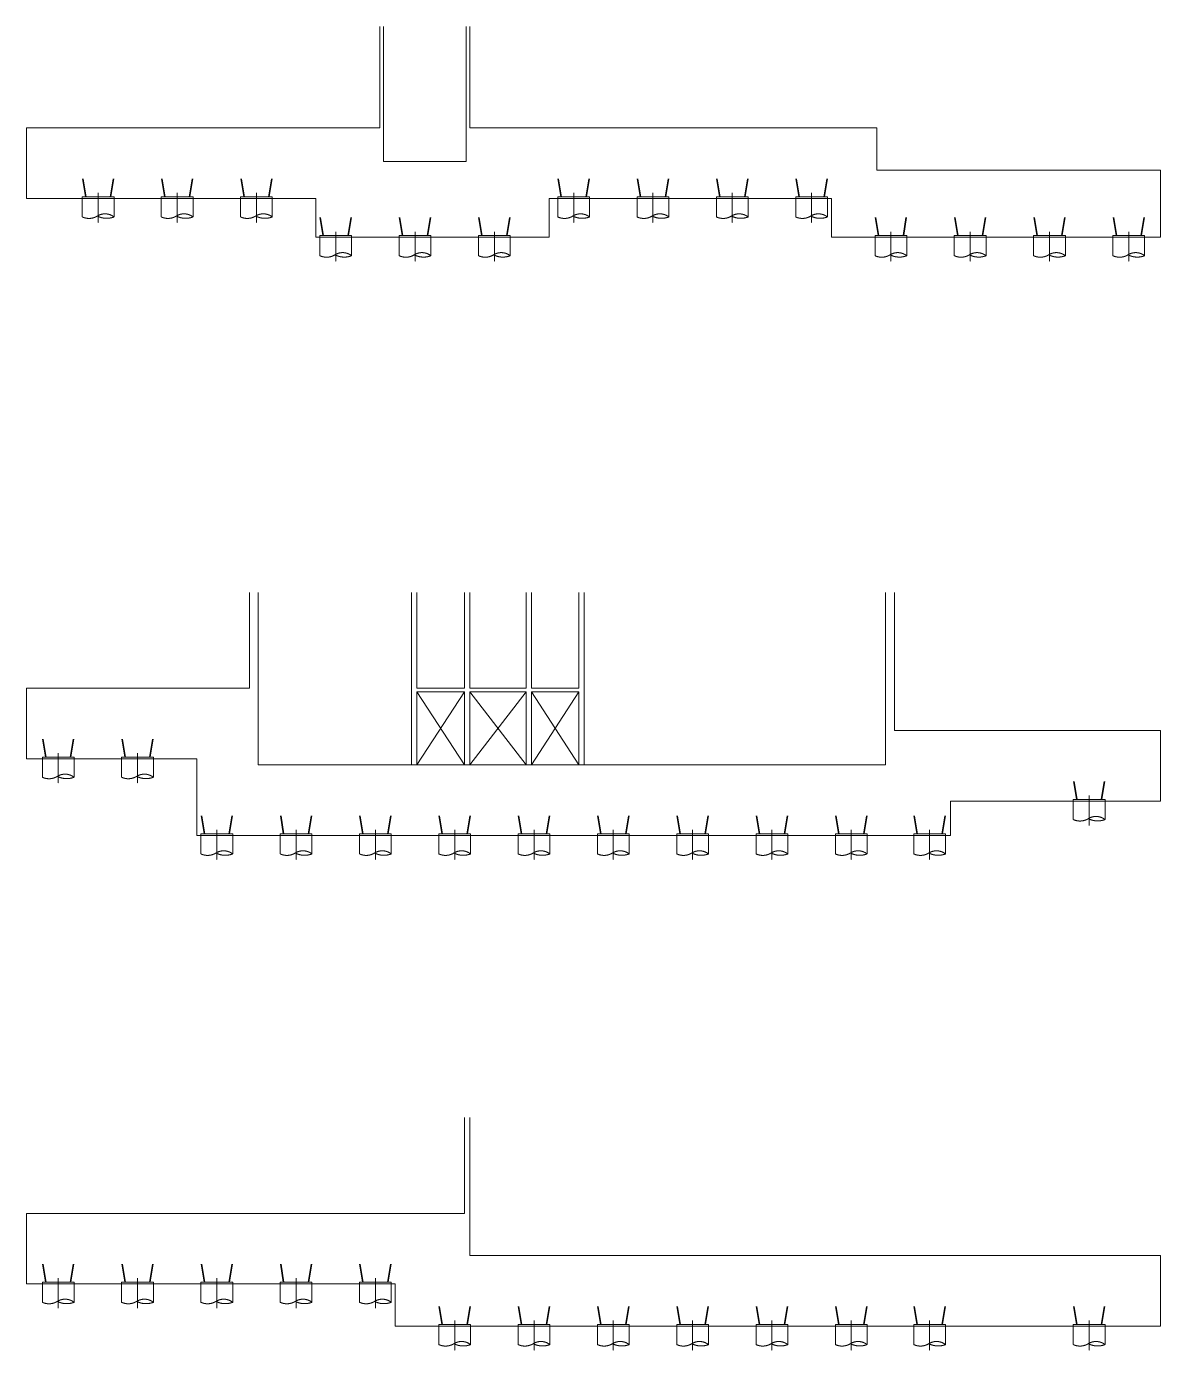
# Model space of a CAD drawing. Header units: millimetres. Extents: x -259680 to 389590, y -106473 to 139263.
# Drawn here: x 131100 to 195450, y -106473 to -31350 of the extents above; entities that cross this region are included whole.
import ezdxf

# ---------------------------------------------------------------- set-up
doc = ezdxf.new("R2010")
doc.units = ezdxf.units.MM
doc.linetypes.add('CENTER2', pattern=[1.125, 0.75, -0.125, 0.125, -0.125])
doc.linetypes.add('HIDDEN', pattern=[9.525, 6.35, -3.175])
doc.layers.get('0').update_dxf_attribs({"lineweight": 20})
for name, color, linetype, lineweight in [('KC-TRUC', 5, 'CENTER2', 18), ('NDC_S_DIM', 1, 'Continuous', 15), ('NDC_S_HATCH MATERIAL', 8, 'Continuous', 13), ('NDC_S_REBAR', 4, 'Continuous', 35), ('NDC_S_THIN LINE', 8, 'Continuous', 9)]:
    doc.layers.add(name, color=color, linetype=linetype, lineweight=lineweight)

# ---------------------------------------------------------------- blocks, each defined once
blk = doc.blocks.new('*U211')
at = {"layer": 'KC-TRUC', "ltscale": 30}
blk.add_line((0, 311), (0, -1385), dxfattribs=at)
at = {"layer": 'NDC_S_HATCH MATERIAL', "color": 2, "linetype": 'HIDDEN', "ltscale": 500}
blk.add_lwpolyline([(900, -1049), (900, 98), (-900, 98), (-900, -1049)], dxfattribs=at)
for centre, major_axis, start_param, end_param in [((-521, -233), (-636, 636), 1.921341, 2.912184), ((390, -1697), (-583, 583), -1.452433, -0.227584), ((484, 22), (812, 812), 3.446929, 4.297833)]:
    blk.add_ellipse(centre, major_axis=major_axis, ratio=1, start_param=start_param, end_param=end_param, dxfattribs=at)
at = {"layer": 'NDC_S_REBAR', "linetype": 'HIDDEN', "ltscale": 200}
for p, q in [((-876, 1115), (-707, 100)), ((707, 100), (876, 1115))]:
    blk.add_line(p, q, dxfattribs=at)

msp = doc.modelspace()

# ---------------------------------------------------------------- linework, layer by layer
at = {"layer": 'NDC_S_DIM', "ltscale": 100}
for p, q in [((151150, -37110), (151150, -31350)), ((151350, -39010), (151350, -31350)), ((156050, -39010), (156050, -31350)), ((156250, -37110), (156250, -31350)), ((131100, -37110), (151150, -37110)), ((131100, -37110), (131100, -41110)), ((156250, -37110), (160750, -37110)), ((160750, -37110), (179350, -37110)), ((179350, -37110), (179350, -39510)), ((151350, -39010), (156050, -39010)), ((179350, -39510), (195450, -39510)), ((195450, -43310), (195450, -39510)), ((131100, -41110), (147524.6, -41110)), ((147524.6, -41110), (147524.6, -43310)), ((160750, -41110), (176774.9, -41110)), ((160750, -43310), (160750, -41110)), ((176774.9, -41110), (176774.9, -43310)), ((147524.6, -43310), (160750, -43310)), ((176774.9, -43310), (195450, -43310)), ((143750, -68900), (143750, -63470)), ((144250, -73250), (144250, -63470)), ((152950, -73250), (152950, -63470)), ((153250, -68900), (153250, -63470)), ((155950, -68900), (155950, -63470)), ((156250, -68900), (156250, -63470)), ((159450, -68900), (159450, -63470)), ((159750, -68900), (159750, -63470)), ((162450, -68900), (162450, -63470)), ((162750, -73250), (162750, -63470)), ((179850, -73250), (179850, -63470)), ((180350, -71300), (180350, -63470)), ((131100, -68900), (143750, -68900)), ((131100, -68900), (131100, -72900)), ((153250, -68900), (155950, -68900)), ((153250, -73250), (153250, -69100)), ((153250, -69100), (155950, -69100)), ((155950, -73250), (155950, -69100)), ((156250, -68900), (159450, -68900)), ((156250, -73250), (156250, -69100)), ((156250, -69100), (159450, -69100)), ((159450, -73250), (159450, -69100)), ((159750, -68900), (162450, -68900)), ((159750, -73250), (159750, -69100)), ((159750, -69100), (162450, -69100)), ((162450, -73250), (162450, -69100)), ((180350, -71300), (195450, -71300)), ((195450, -75300), (195450, -71300)), ((131100, -72900), (140775, -72900)), ((140775, -72900), (140775, -77250)), ((144250, -73250), (179850, -73250)), ((183525, -77250), (183525, -75300)), ((183525, -75300), (195450, -75300)), ((140775, -77250), (183525, -77250)), ((155954.7, -98690), (155954.7, -93260)), ((156254.7, -101090), (156254.7, -93260)), ((131100, -98690), (155954.7, -98690)), ((131100, -98690), (131100, -102690)), ((156254.7, -101090), (195450, -101090)), ((195450, -105090), (195450, -101090)), ((131100, -102690), (152025, -102690)), ((152025, -102690), (152025, -105090)), ((152025, -105090), (195450, -105090))]:
    msp.add_line(p, q, dxfattribs=at)
at = {"layer": 'NDC_S_THIN LINE', "ltscale": 100}
for p, q in [((153250, -69100), (155950, -73250)), ((153250, -73250), (155950, -69100)), ((156250, -69100), (159450, -73250)), ((156250, -73250), (159450, -69100)), ((159750, -69100), (162450, -73250)), ((159750, -73250), (162450, -69100))]:
    msp.add_line(p, q, dxfattribs=at)

# ---------------------------------------------------------------- block references
for p in [(135168.7, -41107.9), (139650.3, -41107.9), (144150.3, -41107.9), (162150.3, -41107.9), (166650.3, -41107.9), (171150.3, -41107.9), (175650.3, -41107.9), (148649.6, -43308.4), (153149.6, -43308.4), (157649.6, -43308.4), (180150, -43308.4), (184650, -43308.4), (189150, -43308.4), (193650, -43308.4), (132900, -72898.4), (137400, -72898.4), (191400, -75298.4), (141900, -77248.4), (146400, -77248.4), (150900, -77248.4), (155400, -77248.4), (159900, -77248.4), (164400, -77248.4), (168900, -77248.4), (173400, -77248.4), (177900, -77248.4), (182350, -77248.4), (132900, -102688.4), (137400, -102688.4), (141900, -102688.4), (146400, -102688.4), (150900, -102688.4), (155400, -105088.4), (159900, -105088.4), (164400, -105088.4), (168900, -105088.4), (173400, -105088.4), (177900, -105088.4), (182350, -105088.4), (191400, -105088.4)]:
    msp.add_blockref('*U211', p)

doc.saveas('drawing.dxf')
